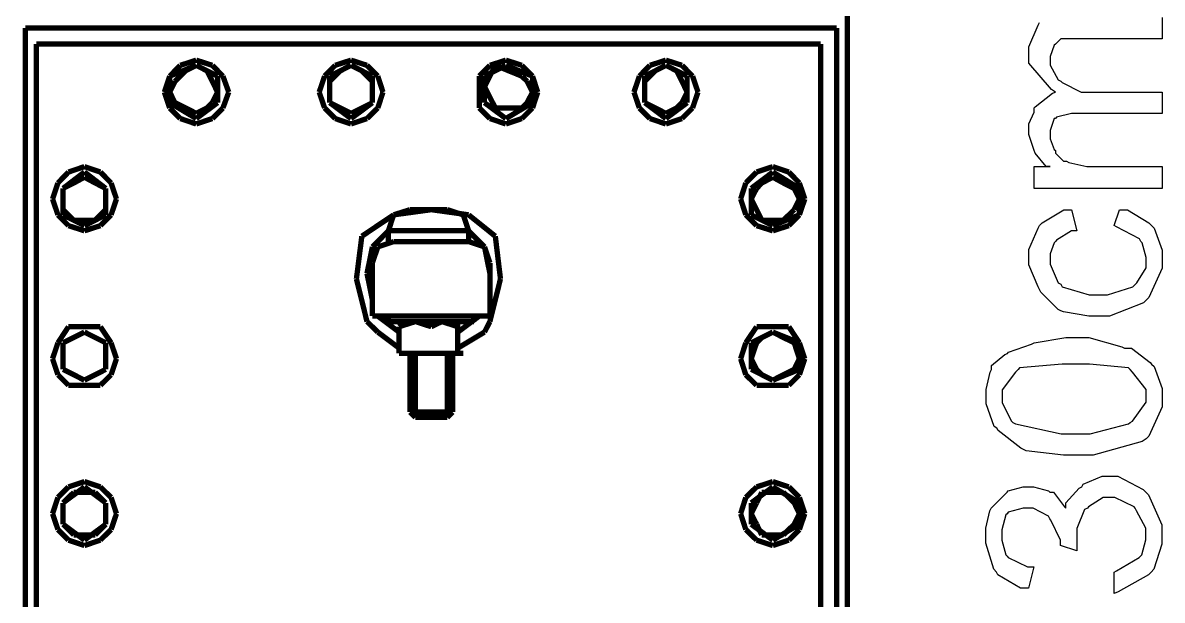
# Model space of a CAD drawing. Header units: metres. Extents: x 3290 to 4536, y 1562 to 1983.
# Drawn here: x 4149.92 to 4155.54, y 1729.05 to 1731.9 of the extents above; entities that cross this region are included whole.
import ezdxf

# ---------------------------------------------------------------- set-up
doc = ezdxf.new("R2010")
doc.units = ezdxf.units.M
doc.layers.add('C00-00-00-BLACK', color=7, linetype='Continuous')
doc.layers.add('CFF-7E-00', color=30, linetype='Continuous')

msp = doc.modelspace()

# ---------------------------------------------------------------- linework, layer by layer
at = {"layer": 'C00-00-00-BLACK', "const_width": 0.0263}
for points in [[(4153.9896, 1732.5539), (4153.9896, 1726.2621)], [(4149.9314, 1731.8695), (4149.9314, 1726.3143)], [(4149.9314, 1731.8695), (4153.9362, 1731.8695)], [(4153.9362, 1731.8695), (4153.9362, 1726.3143)], [(4149.9846, 1726.3932), (4149.9846, 1731.7906)], [(4149.9846, 1731.7906), (4153.8573, 1731.7906)], [(4153.8573, 1726.3932), (4153.8573, 1731.7906)], [(4150.7746, 1731.7111), (4150.6959, 1731.6856)], [(4150.8541, 1731.6856), (4150.7746, 1731.7111)], [(4151.5387, 1731.7111), (4151.4604, 1731.6856)], [(4151.6176, 1731.6856), (4151.5387, 1731.7111)], [(4152.3033, 1731.7111), (4152.2244, 1731.6856)], [(4152.3822, 1731.6856), (4152.3033, 1731.7111)], [(4153.0933, 1731.7111), (4153.0144, 1731.6856)], [(4153.1728, 1731.6856), (4153.0933, 1731.7111)], [(4150.7746, 1731.6856), (4150.6435, 1731.6322)], [(4150.6959, 1731.6856), (4150.6435, 1731.6322)], [(4150.7224, 1731.6589), (4150.6694, 1731.6067)], [(4150.7746, 1731.6856), (4150.7224, 1731.6589)], [(4150.8797, 1731.6322), (4150.7746, 1731.6856)], [(4150.8276, 1731.6589), (4150.7746, 1731.6856)], [(4150.8541, 1731.6067), (4150.8276, 1731.6589)], [(4150.9064, 1731.6322), (4150.8541, 1731.6856)], [(4151.4604, 1731.6856), (4151.4083, 1731.6322)], [(4151.5387, 1731.6856), (4151.4337, 1731.6322)], [(4151.4865, 1731.6589), (4151.4337, 1731.6067)], [(4151.5387, 1731.6856), (4151.4865, 1731.6589)], [(4151.5921, 1731.6589), (4151.5387, 1731.6856)], [(4151.6443, 1731.6322), (4151.5387, 1731.6856)], [(4151.6443, 1731.6067), (4151.5921, 1731.6589)], [(4151.671, 1731.6322), (4151.6176, 1731.6856)], [(4152.2244, 1731.6856), (4152.1716, 1731.6322)], [(4152.3033, 1731.6856), (4152.1977, 1731.6322)], [(4152.2511, 1731.6856), (4152.1977, 1731.58)], [(4152.3822, 1731.6322), (4152.2511, 1731.6856)], [(4152.435, 1731.6322), (4152.3033, 1731.6856)], [(4152.435, 1731.6322), (4152.3822, 1731.6856)], [(4153.0144, 1731.6856), (4152.9623, 1731.6322)], [(4153.0933, 1731.6856), (4152.989, 1731.6322)], [(4153.0412, 1731.6589), (4152.989, 1731.6067)], [(4153.0933, 1731.6856), (4153.0412, 1731.6589)], [(4153.1461, 1731.6589), (4153.0933, 1731.6856)], [(4153.1983, 1731.6322), (4153.0933, 1731.6856)], [(4153.1728, 1731.6067), (4153.1461, 1731.6589)], [(4153.225, 1731.6322), (4153.1728, 1731.6856)], [(4150.6435, 1731.6322), (4150.617, 1731.5533)], [(4150.6435, 1731.6322), (4150.6435, 1731.5012)], [(4150.6694, 1731.6067), (4150.6435, 1731.5533)], [(4150.8797, 1731.5533), (4150.8541, 1731.6067)], [(4150.8797, 1731.5012), (4150.8797, 1731.6322)], [(4150.935, 1731.5533), (4150.9064, 1731.6322)], [(4151.4083, 1731.6322), (4151.3816, 1731.5533)], [(4151.4337, 1731.6322), (4151.4337, 1731.5012)], [(4151.4337, 1731.6067), (4151.4337, 1731.5533)], [(4151.6443, 1731.5012), (4151.6443, 1731.6322)], [(4151.6443, 1731.5533), (4151.6443, 1731.6067)], [(4151.6965, 1731.5533), (4151.671, 1731.6322)], [(4152.1716, 1731.6322), (4152.1716, 1731.5533)], [(4152.1977, 1731.6322), (4152.1977, 1731.5012)], [(4152.1977, 1731.58), (4152.2511, 1731.4751)], [(4152.4082, 1731.6067), (4152.3822, 1731.6322)], [(4152.435, 1731.5533), (4152.4082, 1731.6067)], [(4152.435, 1731.5012), (4152.435, 1731.6322)], [(4152.4604, 1731.5533), (4152.435, 1731.6322)], [(4152.9623, 1731.6322), (4152.9356, 1731.5533)], [(4152.989, 1731.6322), (4152.989, 1731.5012)], [(4152.989, 1731.6067), (4152.989, 1731.5533)], [(4153.1983, 1731.5533), (4153.1728, 1731.6067)], [(4153.1983, 1731.5012), (4153.1983, 1731.6322)], [(4153.2517, 1731.5533), (4153.225, 1731.6322)], [(4150.617, 1731.5533), (4150.6435, 1731.4751)], [(4150.6435, 1731.5533), (4150.6694, 1731.5012)], [(4150.8541, 1731.5012), (4150.8797, 1731.5533)], [(4150.9064, 1731.4751), (4150.935, 1731.5533)], [(4151.3816, 1731.5533), (4151.4083, 1731.4751)], [(4151.4337, 1731.5533), (4151.4337, 1731.5012)], [(4151.6443, 1731.5012), (4151.6443, 1731.5533)], [(4151.671, 1731.4751), (4151.6965, 1731.5533)], [(4152.1716, 1731.5533), (4152.1716, 1731.4751)], [(4152.4082, 1731.5012), (4152.435, 1731.5533)], [(4152.435, 1731.4751), (4152.4604, 1731.5533)], [(4152.9356, 1731.5533), (4152.9623, 1731.4751)], [(4152.989, 1731.5533), (4152.989, 1731.5012)], [(4153.1728, 1731.5012), (4153.1983, 1731.5533)], [(4153.225, 1731.4751), (4153.2517, 1731.5533)], [(4150.6435, 1731.5012), (4150.7746, 1731.4229)], [(4150.6435, 1731.4751), (4150.6959, 1731.4229)], [(4150.6694, 1731.5012), (4150.7224, 1731.4751)], [(4150.7224, 1731.4751), (4150.7746, 1731.4484)], [(4150.7746, 1731.4229), (4150.8797, 1731.5012)], [(4150.7746, 1731.4484), (4150.8276, 1731.4751)], [(4150.8276, 1731.4751), (4150.8541, 1731.5012)], [(4150.8541, 1731.4229), (4150.9064, 1731.4751)], [(4151.4083, 1731.4751), (4151.4604, 1731.4229)], [(4151.4337, 1731.5012), (4151.4865, 1731.4751)], [(4151.4337, 1731.5012), (4151.5387, 1731.4229)], [(4151.4865, 1731.4751), (4151.5387, 1731.4484)], [(4151.5387, 1731.4229), (4151.6443, 1731.5012)], [(4151.5387, 1731.4484), (4151.5921, 1731.4751)], [(4151.5921, 1731.4751), (4151.6443, 1731.5012)], [(4151.6176, 1731.4229), (4151.671, 1731.4751)], [(4152.1716, 1731.4751), (4152.2244, 1731.4229)], [(4152.1977, 1731.5012), (4152.3033, 1731.4229)], [(4152.2511, 1731.4751), (4152.3822, 1731.4751)], [(4152.3033, 1731.4229), (4152.435, 1731.5012)], [(4152.3822, 1731.4751), (4152.4082, 1731.5012)], [(4152.3822, 1731.4229), (4152.435, 1731.4751)], [(4152.9623, 1731.4751), (4153.0144, 1731.4229)], [(4152.989, 1731.5012), (4153.0412, 1731.4751)], [(4152.989, 1731.5012), (4153.0933, 1731.4229)], [(4153.0412, 1731.4751), (4153.0933, 1731.4484)], [(4153.0933, 1731.4229), (4153.1983, 1731.5012)], [(4153.0933, 1731.4484), (4153.1461, 1731.4751)], [(4153.1461, 1731.4751), (4153.1728, 1731.5012)], [(4153.1728, 1731.4229), (4153.225, 1731.4751)], [(4150.6959, 1731.4229), (4150.7746, 1731.3962)], [(4150.7746, 1731.3962), (4150.8541, 1731.4229)], [(4151.4604, 1731.4229), (4151.5387, 1731.3962)], [(4151.5387, 1731.3962), (4151.6176, 1731.4229)], [(4152.2244, 1731.4229), (4152.3033, 1731.3962)], [(4152.3033, 1731.3962), (4152.3822, 1731.4229)], [(4153.0144, 1731.4229), (4153.0933, 1731.3962)], [(4153.0933, 1731.3962), (4153.1728, 1731.4229)], [(4150.2226, 1731.1856), (4150.1438, 1731.1589)], [(4150.3013, 1731.1589), (4150.2226, 1731.1856)], [(4153.6213, 1731.1856), (4153.5411, 1731.1589)], [(4153.7001, 1731.1589), (4153.6213, 1731.1856)], [(4150.1438, 1731.1589), (4150.0916, 1731.1049)], [(4150.2226, 1731.1589), (4150.1172, 1731.0782)], [(4150.2226, 1731.1335), (4150.1702, 1731.1049)], [(4150.3278, 1731.0782), (4150.2226, 1731.1589)], [(4150.2756, 1731.1049), (4150.2226, 1731.1335)], [(4150.3543, 1731.1049), (4150.3013, 1731.1589)], [(4153.5411, 1731.1589), (4153.4877, 1731.1049)], [(4153.6213, 1731.1589), (4153.5144, 1731.0782)], [(4153.6213, 1731.1335), (4153.5666, 1731.1049)], [(4153.7523, 1731.0782), (4153.6213, 1731.1589)], [(4153.6734, 1731.1049), (4153.6213, 1731.1335)], [(4153.7523, 1731.1049), (4153.7001, 1731.1589)], [(4150.0916, 1731.1049), (4150.0651, 1731.026)], [(4150.1702, 1731.1049), (4150.1172, 1731.0782)], [(4150.1172, 1731.0782), (4150.1172, 1731.026)], [(4150.1172, 1731.0782), (4150.1172, 1730.9477)], [(4150.3278, 1731.0782), (4150.2756, 1731.1049)], [(4150.3278, 1731.026), (4150.3278, 1731.0782)], [(4150.3278, 1730.9477), (4150.3278, 1731.0782)], [(4150.3808, 1731.026), (4150.3543, 1731.1049)], [(4153.4877, 1731.1049), (4153.4623, 1731.026)], [(4153.5411, 1731.0782), (4153.5144, 1731.026)], [(4153.5144, 1731.0782), (4153.5144, 1730.9477)], [(4153.5666, 1731.1049), (4153.5411, 1731.0782)], [(4153.7269, 1731.0782), (4153.6734, 1731.1049)], [(4153.7523, 1731.026), (4153.7269, 1731.0782)], [(4153.779, 1731.026), (4153.7523, 1731.1049)], [(4153.7523, 1730.9477), (4153.7523, 1731.0782)], [(4150.0651, 1731.026), (4150.0916, 1730.9477)], [(4150.1172, 1731.026), (4150.1172, 1730.9732)], [(4150.3278, 1730.9732), (4150.3278, 1731.026)], [(4150.3543, 1730.9477), (4150.3808, 1731.026)], [(4153.4623, 1731.026), (4153.4877, 1730.9477)], [(4153.5144, 1731.026), (4153.5411, 1730.9732)], [(4153.7269, 1730.9732), (4153.7523, 1731.026)], [(4153.7523, 1730.9477), (4153.779, 1731.026)], [(4150.1172, 1730.9732), (4150.1702, 1730.921)], [(4150.2756, 1730.921), (4150.3278, 1730.9732)], [(4151.935, 1730.9732), (4151.7493, 1730.9477)], [(4151.83, 1730.9732), (4151.7493, 1730.9477)], [(4151.83, 1730.9732), (4152.0138, 1730.9732)], [(4152.1194, 1730.9477), (4151.935, 1730.9732)], [(4152.0927, 1730.9477), (4152.0138, 1730.9732)], [(4153.5411, 1730.9732), (4153.5666, 1730.921)], [(4153.6734, 1730.921), (4153.7269, 1730.9732)], [(4150.0916, 1730.9477), (4150.1438, 1730.8943)], [(4150.1172, 1730.9477), (4150.2226, 1730.8943)], [(4150.1702, 1730.921), (4150.2226, 1730.921)], [(4150.2226, 1730.8943), (4150.3278, 1730.9477)], [(4150.2226, 1730.921), (4150.2756, 1730.921)], [(4150.3013, 1730.8943), (4150.3543, 1730.9477)], [(4151.7493, 1730.9477), (4151.5921, 1730.8422)], [(4151.7493, 1730.9477), (4151.7232, 1730.8689)], [(4152.1194, 1730.8689), (4152.0927, 1730.9477)], [(4152.2511, 1730.8422), (4152.1194, 1730.9477)], [(4153.4877, 1730.9477), (4153.5411, 1730.8943)], [(4153.5144, 1730.9477), (4153.6213, 1730.8943)], [(4153.5666, 1730.921), (4153.6213, 1730.921)], [(4153.6213, 1730.8943), (4153.7523, 1730.9477)], [(4153.6213, 1730.921), (4153.6734, 1730.921)], [(4153.7001, 1730.8943), (4153.7523, 1730.9477)], [(4150.1438, 1730.8943), (4150.2226, 1730.8689)], [(4150.2226, 1730.8689), (4150.3013, 1730.8943)], [(4151.7232, 1730.8689), (4151.6443, 1730.7894)], [(4151.7232, 1730.8689), (4152.1194, 1730.8689)], [(4151.7232, 1730.8155), (4151.7232, 1730.8689)], [(4152.1977, 1730.7894), (4152.1194, 1730.8689)], [(4152.1194, 1730.8155), (4152.1194, 1730.8689)], [(4153.5411, 1730.8943), (4153.6213, 1730.8689)], [(4153.6213, 1730.8689), (4153.7001, 1730.8943)], [(4151.5921, 1730.8422), (4151.5654, 1730.6316)], [(4151.6443, 1730.7894), (4151.6176, 1730.6583)], [(4151.671, 1730.7894), (4151.6443, 1730.7105)], [(4151.7493, 1730.8155), (4151.671, 1730.7894)], [(4151.7493, 1730.8155), (4152.1194, 1730.8155)], [(4152.1977, 1730.7894), (4152.1194, 1730.8155)], [(4152.2244, 1730.7105), (4152.1977, 1730.7894)], [(4152.2244, 1730.6583), (4152.1977, 1730.7894)], [(4152.2766, 1730.6316), (4152.2511, 1730.8422)], [(4151.6443, 1730.4478), (4151.6443, 1730.7105)], [(4152.2244, 1730.4478), (4152.2244, 1730.7105)], [(4151.5654, 1730.6316), (4151.6176, 1730.421)], [(4151.6176, 1730.6583), (4151.6443, 1730.5266)], [(4152.2244, 1730.5266), (4152.2244, 1730.6583)], [(4152.2244, 1730.421), (4152.2766, 1730.6316)], [(4150.1438, 1730.3956), (4150.0916, 1730.3161)], [(4150.2226, 1730.3956), (4150.1438, 1730.3956)], [(4150.3013, 1730.3956), (4150.2226, 1730.3956)], [(4150.3543, 1730.3161), (4150.3013, 1730.3956)], [(4151.6176, 1730.421), (4151.671, 1730.3689)], [(4151.6443, 1730.4478), (4152.2244, 1730.4478)], [(4151.671, 1730.4478), (4151.776, 1730.3689)], [(4151.7232, 1730.421), (4151.7232, 1730.4478)], [(4151.7232, 1730.421), (4152.1455, 1730.421)], [(4151.8567, 1730.421), (4151.776, 1730.3956)], [(4151.776, 1730.3956), (4151.802, 1730.421)], [(4151.776, 1730.2639), (4151.776, 1730.3956)], [(4151.935, 1730.3956), (4151.8567, 1730.421)], [(4151.9871, 1730.421), (4151.935, 1730.3956)], [(4152.066, 1730.3956), (4151.9871, 1730.421)], [(4152.066, 1730.3689), (4152.1716, 1730.4478)], [(4152.066, 1730.421), (4152.066, 1730.3956)], [(4152.066, 1730.3956), (4152.066, 1730.2639)], [(4152.1455, 1730.421), (4152.1455, 1730.4478)], [(4152.1977, 1730.3689), (4152.2244, 1730.421)], [(4153.5411, 1730.3956), (4153.4877, 1730.3161)], [(4153.6213, 1730.3956), (4153.5411, 1730.3956)], [(4153.7001, 1730.3956), (4153.6213, 1730.3956)], [(4153.7523, 1730.3161), (4153.7001, 1730.3956)], [(4150.2226, 1730.3689), (4150.1172, 1730.3161)], [(4150.1702, 1730.3422), (4150.1172, 1730.3161)], [(4150.2226, 1730.3689), (4150.1702, 1730.3422)], [(4150.2756, 1730.3422), (4150.2226, 1730.3689)], [(4150.3278, 1730.3161), (4150.2226, 1730.3689)], [(4150.3278, 1730.3161), (4150.2756, 1730.3422)], [(4151.671, 1730.3689), (4151.776, 1730.29)], [(4152.066, 1730.29), (4152.1977, 1730.3689)], [(4153.6213, 1730.3689), (4153.5144, 1730.3161)], [(4153.5666, 1730.3422), (4153.5411, 1730.3161)], [(4153.6213, 1730.3689), (4153.5666, 1730.3422)], [(4153.7523, 1730.3161), (4153.6213, 1730.3689)], [(4153.6734, 1730.3422), (4153.6213, 1730.3689)], [(4153.7269, 1730.3161), (4153.6734, 1730.3422)], [(4150.0916, 1730.3161), (4150.0651, 1730.2372)], [(4150.1172, 1730.3161), (4150.1172, 1730.2372)], [(4150.1172, 1730.3161), (4150.1172, 1730.185)], [(4150.3278, 1730.2372), (4150.3278, 1730.3161)], [(4150.3278, 1730.185), (4150.3278, 1730.3161)], [(4150.3808, 1730.2372), (4150.3543, 1730.3161)], [(4153.4877, 1730.3161), (4153.4623, 1730.2372)], [(4153.5144, 1730.3161), (4153.5144, 1730.185)], [(4153.5411, 1730.3161), (4153.5144, 1730.2372)], [(4153.7523, 1730.2372), (4153.7269, 1730.3161)], [(4153.779, 1730.2372), (4153.7523, 1730.3161)], [(4153.7523, 1730.185), (4153.7523, 1730.3161)], [(4150.0651, 1730.2372), (4150.0916, 1730.1583)], [(4150.1172, 1730.2372), (4150.1172, 1730.185)], [(4150.3278, 1730.185), (4150.3278, 1730.2372)], [(4150.3543, 1730.1583), (4150.3808, 1730.2372)], [(4151.776, 1730.2639), (4151.8567, 1730.2639)], [(4151.776, 1730.2639), (4151.802, 1730.2639)], [(4151.802, 1730.2639), (4152.066, 1730.2639)], [(4151.83, 1729.9745), (4151.83, 1730.2639)], [(4151.8567, 1730.2639), (4151.935, 1730.2639)], [(4151.8567, 1729.9745), (4151.8567, 1730.2639)], [(4151.935, 1730.2639), (4151.9871, 1730.2639)], [(4151.9871, 1730.2639), (4152.066, 1730.2639)], [(4152.0138, 1729.9745), (4152.0138, 1730.2639)], [(4152.0406, 1729.9745), (4152.0406, 1730.2639)], [(4152.066, 1730.2639), (4152.0927, 1730.2639)], [(4153.4623, 1730.2372), (4153.4877, 1730.1583)], [(4153.5144, 1730.2372), (4153.5411, 1730.185)], [(4153.7269, 1730.185), (4153.7523, 1730.2372)], [(4153.7523, 1730.1583), (4153.779, 1730.2372)], [(4150.1172, 1730.185), (4150.1702, 1730.1583)], [(4150.1172, 1730.185), (4150.2226, 1730.1316)], [(4150.2226, 1730.1316), (4150.3278, 1730.185)], [(4150.2756, 1730.1583), (4150.3278, 1730.185)], [(4153.5144, 1730.185), (4153.6213, 1730.1316)], [(4153.5411, 1730.185), (4153.5666, 1730.1583)], [(4153.6213, 1730.1316), (4153.7523, 1730.185)], [(4153.6734, 1730.1583), (4153.7269, 1730.185)], [(4150.0916, 1730.1583), (4150.1438, 1730.1061)], [(4150.1702, 1730.1583), (4150.2226, 1730.1316)], [(4150.2226, 1730.1316), (4150.2756, 1730.1583)], [(4150.3013, 1730.1061), (4150.3543, 1730.1583)], [(4153.4877, 1730.1583), (4153.5411, 1730.1061)], [(4153.5666, 1730.1583), (4153.6213, 1730.1316)], [(4153.6213, 1730.1316), (4153.6734, 1730.1583)], [(4153.7001, 1730.1061), (4153.7523, 1730.1583)], [(4150.1438, 1730.1061), (4150.2226, 1730.1061)], [(4150.2226, 1730.1061), (4150.3013, 1730.1061)], [(4153.5411, 1730.1061), (4153.6213, 1730.1061)], [(4153.6213, 1730.1061), (4153.7001, 1730.1061)], [(4152.0406, 1729.9745), (4151.83, 1729.9745)], [(4151.83, 1729.9745), (4151.8567, 1729.9478)], [(4151.8567, 1729.9478), (4152.0138, 1729.9478)], [(4152.0138, 1729.9478), (4152.0406, 1729.9745)], [(4150.2226, 1729.631), (4150.1438, 1729.6049)], [(4150.3013, 1729.6049), (4150.2226, 1729.631)], [(4153.6213, 1729.631), (4153.5411, 1729.6049)], [(4153.7001, 1729.6049), (4153.6213, 1729.631)], [(4150.0916, 1729.5527), (4150.0651, 1729.4726)], [(4150.1438, 1729.6049), (4150.0916, 1729.5527)], [(4150.2226, 1729.6049), (4150.1172, 1729.526)], [(4150.1702, 1729.5782), (4150.1172, 1729.526)], [(4150.2226, 1729.5782), (4150.1702, 1729.5782)], [(4150.3278, 1729.526), (4150.2226, 1729.6049)], [(4150.2756, 1729.5782), (4150.2226, 1729.5782)], [(4150.3278, 1729.526), (4150.2756, 1729.5782)], [(4150.3543, 1729.5527), (4150.3013, 1729.6049)], [(4150.3808, 1729.4726), (4150.3543, 1729.5527)], [(4153.4877, 1729.5527), (4153.4623, 1729.4726)], [(4153.5411, 1729.6049), (4153.4877, 1729.5527)], [(4153.6213, 1729.6049), (4153.5144, 1729.526)], [(4153.5666, 1729.5782), (4153.5411, 1729.526)], [(4153.6213, 1729.5782), (4153.5666, 1729.5782)], [(4153.7523, 1729.526), (4153.6213, 1729.6049)], [(4153.6734, 1729.5782), (4153.6213, 1729.5782)], [(4153.7269, 1729.526), (4153.6734, 1729.5782)], [(4153.7523, 1729.5527), (4153.7001, 1729.6049)], [(4153.779, 1729.4726), (4153.7523, 1729.5527)], [(4150.1172, 1729.526), (4150.1172, 1729.4204)], [(4150.1172, 1729.526), (4150.1172, 1729.4726)], [(4150.3278, 1729.4204), (4150.3278, 1729.526)], [(4150.3278, 1729.4726), (4150.3278, 1729.526)], [(4153.5144, 1729.526), (4153.5144, 1729.4204)], [(4153.5411, 1729.526), (4153.5144, 1729.4726)], [(4153.7523, 1729.4726), (4153.7269, 1729.526)], [(4153.7523, 1729.4204), (4153.7523, 1729.526)], [(4150.0651, 1729.4726), (4150.0916, 1729.3944)], [(4150.1172, 1729.4726), (4150.1172, 1729.4204)], [(4150.3278, 1729.4204), (4150.3278, 1729.4726)], [(4150.3543, 1729.3944), (4150.3808, 1729.4726)], [(4153.4623, 1729.4726), (4153.4877, 1729.3944)], [(4153.5144, 1729.4726), (4153.5411, 1729.4204)], [(4153.7269, 1729.4204), (4153.7523, 1729.4726)], [(4153.7523, 1729.3944), (4153.779, 1729.4726)], [(4150.0916, 1729.3944), (4150.1438, 1729.3422)], [(4150.1172, 1729.4204), (4150.2226, 1729.3422)], [(4150.1172, 1729.4204), (4150.1702, 1729.3683)], [(4150.2226, 1729.3422), (4150.3278, 1729.4204)], [(4150.2756, 1729.3683), (4150.3278, 1729.4204)], [(4150.3013, 1729.3422), (4150.3543, 1729.3944)], [(4153.4877, 1729.3944), (4153.5411, 1729.3422)], [(4153.5144, 1729.4204), (4153.6213, 1729.3422)], [(4153.5411, 1729.4204), (4153.5666, 1729.3683)], [(4153.6213, 1729.3422), (4153.7523, 1729.4204)], [(4153.6734, 1729.3683), (4153.7269, 1729.4204)], [(4153.7001, 1729.3422), (4153.7523, 1729.3944)], [(4150.1438, 1729.3422), (4150.2226, 1729.3155)], [(4150.1702, 1729.3683), (4150.2226, 1729.3683)], [(4150.2226, 1729.3683), (4150.2756, 1729.3683)], [(4150.2226, 1729.3155), (4150.3013, 1729.3422)], [(4153.5411, 1729.3422), (4153.6213, 1729.3155)], [(4153.5666, 1729.3683), (4153.6213, 1729.3683)], [(4153.6213, 1729.3683), (4153.6734, 1729.3683)], [(4153.6213, 1729.3155), (4153.7001, 1729.3422)]]:
    msp.add_lwpolyline(points, dxfattribs=at)
at = {"layer": 'CFF-7E-00'}
msp.add_lwpolyline([(4155.5436, 1731.9216), (4155.5436, 1731.8167), (4155.1492, 1731.8167), (4155.1225, 1731.8167), (4155.0629, 1731.8167), (4155.043, 1731.8167), (4155.043, 1731.8167), (4155.0163, 1731.7906), (4155.0163, 1731.7906), (4155.0094, 1731.7844), (4154.9896, 1731.7297), (4154.9896, 1731.7111), (4154.9896, 1731.6856), (4155.0293, 1731.6136), (4155.043, 1731.6067), (4155.0498, 1731.6005), (4155.1442, 1731.5533), (4155.1759, 1731.5533), (4155.5436, 1731.5533), (4155.5436, 1731.4484), (4155.1237, 1731.4484), (4155.0964, 1731.4484), (4155.0225, 1731.4297), (4155.0163, 1731.4229), (4155.0094, 1731.4229), (4154.9896, 1731.3633), (4154.9896, 1731.3428), (4154.9896, 1731.3235), (4155.0094, 1731.2707), (4155.0163, 1731.2645), (4155.0163, 1731.2515), (4155.0566, 1731.2123), (4155.0703, 1731.2123), (4155.0833, 1731.2061), (4155.1722, 1731.1856), (4155.202, 1731.1856), (4155.5436, 1731.1856), (4155.5436, 1731.0782), (4155.5436, 1731.0782), (4154.9113, 1731.0782), (4154.9113, 1731.1856), (4154.9896, 1731.1856), (4154.9703, 1731.1856), (4154.9169, 1731.2515), (4154.9113, 1731.2645), (4154.9113, 1731.2645), (4154.8846, 1731.344), (4154.8846, 1731.3695), (4154.8846, 1731.3962), (4154.9113, 1731.4552), (4154.9113, 1731.4751), (4154.9169, 1731.4813), (4155.0026, 1731.5477), (4155.0163, 1731.5533), (4154.997, 1731.567), (4154.8846, 1731.6956), (4154.8846, 1731.7378), (4154.8846, 1731.7775), (4154.9312, 1731.8831), (4154.9374, 1731.8962)], dxfattribs=at)
for points in [[(4155.3057, 1730.8943), (4155.3324, 1730.9732), (4155.3715, 1730.9732), (4155.4777, 1730.908), (4155.4914, 1730.8943), (4155.5045, 1730.8819), (4155.5436, 1730.7738), (4155.5436, 1730.7372), (4155.5436, 1730.685), (4155.4777, 1730.5403), (4155.4647, 1730.5266), (4155.451, 1730.5136), (4155.2827, 1730.4478), (4155.2268, 1730.4478), (4155.1809, 1730.4478), (4155.056, 1730.4683), (4155.043, 1730.4745), (4155.0293, 1730.4813), (4154.9436, 1730.5664), (4154.9374, 1730.5794), (4154.9312, 1730.5931), (4154.8846, 1730.7012), (4154.8846, 1730.7372), (4154.8846, 1730.7763), (4154.9312, 1730.8819), (4154.9374, 1730.8943), (4154.9504, 1730.908), (4155.0585, 1730.9732), (4155.0951, 1730.9732), (4155.1219, 1730.8689), (4155.0951, 1730.8689), (4155.0225, 1730.8223), (4155.0163, 1730.8155), (4155.0094, 1730.8099), (4154.9896, 1730.7558), (4154.9896, 1730.7372), (4154.9896, 1730.7043), (4155.0293, 1730.6124), (4155.043, 1730.6049), (4155.0492, 1730.5925), (4155.1827, 1730.5527), (4155.2268, 1730.5527), (4155.2734, 1730.5527), (4155.3989, 1730.5925), (4155.4125, 1730.6049), (4155.4187, 1730.6124), (4155.4647, 1730.6863), (4155.4647, 1730.7105), (4155.4647, 1730.7372), (4155.4442, 1730.8099), (4155.4386, 1730.8155), (4155.4318, 1730.8297), (4155.3187, 1730.8887), (4155.3057, 1730.8943)], [(4155.1219, 1729.7621), (4155.056, 1729.7621), (4154.8716, 1729.7826), (4154.8591, 1729.7888), (4154.8455, 1729.7956), (4154.733, 1729.8826), (4154.7268, 1729.8956), (4154.7138, 1729.9024), (4154.6747, 1730.0155), (4154.6747, 1730.0534), (4154.6747, 1730.0863), (4154.6939, 1730.172), (4154.7007, 1730.185), (4154.7007, 1730.2043), (4154.766, 1730.2577), (4154.779, 1730.2639), (4154.7852, 1730.2707), (4154.8976, 1730.3099), (4154.9113, 1730.3161), (4154.9113, 1730.3161), (4155.0684, 1730.3422), (4155.1219, 1730.3422), (4155.1809, 1730.3422), (4155.3442, 1730.2968), (4155.3579, 1730.29), (4155.3914, 1730.29), (4155.4846, 1730.2186), (4155.4914, 1730.2111), (4155.5045, 1730.1987), (4155.5436, 1730.09), (4155.5436, 1730.0534), (4155.5436, 1730.0006), (4155.4777, 1729.8552), (4155.4647, 1729.8416), (4155.4442, 1729.8285), (4155.202, 1729.7621), (4155.1219, 1729.7621)], [(4155.1219, 1729.8676), (4155.1871, 1729.8676), (4155.3778, 1729.9161), (4155.3846, 1729.9223), (4155.3976, 1729.9291), (4155.4647, 1730.0223), (4155.4647, 1730.0534), (4155.4647, 1730.0863), (4155.3976, 1730.172), (4155.3846, 1730.185), (4155.3778, 1730.1919), (4155.1852, 1730.2111), (4155.1219, 1730.2111), (4155.0492, 1730.2111), (4154.8386, 1730.1919), (4154.8324, 1730.185), (4154.8188, 1730.172), (4154.7535, 1730.0832), (4154.7535, 1730.0534), (4154.7535, 1730.0204), (4154.7989, 1729.9291), (4154.8057, 1729.9223), (4154.8188, 1729.9161), (4155.0455, 1729.8676), (4155.1219, 1729.8676)], [(4155.3057, 1729.0788), (4155.3057, 1729.1844), (4155.3187, 1729.1913), (4155.4299, 1729.2571), (4155.4368, 1729.2633), (4155.443, 1729.2701), (4155.4635, 1729.3441), (4155.4635, 1729.3683), (4155.4635, 1729.4018), (4155.4169, 1729.4863), (4155.4107, 1729.4993), (4155.4045, 1729.5062), (4155.3101, 1729.5527), (4155.279, 1729.5527), (4155.2529, 1729.5527), (4155.1802, 1729.5062), (4155.174, 1729.4993), (4155.1604, 1729.4931), (4155.1219, 1729.4), (4155.1219, 1729.3683), (4155.1219, 1729.3683), (4155.1219, 1729.3093), (4155.1219, 1729.2888), (4155.0411, 1729.3155), (4155.0411, 1729.3155), (4155.0411, 1729.336), (4155.0411, 1729.3422), (4155.0411, 1729.3422), (4154.9939, 1729.4409), (4154.9883, 1729.4472), (4154.9815, 1729.4608), (4154.907, 1729.4993), (4154.8827, 1729.4993), (4154.8566, 1729.4993), (4154.7834, 1729.4801), (4154.7778, 1729.4726), (4154.7709, 1729.467), (4154.7517, 1729.3931), (4154.7517, 1729.3683), (4154.7517, 1729.3428), (4154.7709, 1729.2701), (4154.7778, 1729.2633), (4154.7834, 1729.2571), (4154.8778, 1729.2099), (4154.9094, 1729.2099), (4154.8827, 1729.1049), (4154.8436, 1729.1049), (4154.7318, 1729.1714), (4154.7256, 1729.1844), (4154.7119, 1729.1981), (4154.6734, 1729.3267), (4154.6734, 1729.3683), (4154.6734, 1729.4018), (4154.6921, 1729.4863), (4154.6989, 1729.4993), (4154.7051, 1729.5062), (4154.7709, 1729.572), (4154.7778, 1729.5782), (4154.7834, 1729.585), (4154.8579, 1729.6049), (4154.8827, 1729.6049), (4154.9088, 1729.6049), (4154.9815, 1729.585), (4154.9883, 1729.5782), (4155.0076, 1729.5782), (4155.0616, 1729.5062), (4155.0684, 1729.4993), (4155.0684, 1729.526), (4155.1337, 1729.5987), (4155.1473, 1729.6049), (4155.1535, 1729.618), (4155.2473, 1729.6571), (4155.279, 1729.6571), (4155.3243, 1729.6571), (4155.4498, 1729.5919), (4155.4635, 1729.5782), (4155.4759, 1729.5652), (4155.5417, 1729.418), (4155.5417, 1729.3683), (4155.5417, 1729.3229), (4155.5026, 1729.1981), (4155.4896, 1729.1844), (4155.4759, 1729.1714), (4155.3256, 1729.0863), (4155.3057, 1729.0788)]]:
    msp.add_lwpolyline(points, close=True, dxfattribs=at)

doc.saveas('drawing.dxf')
